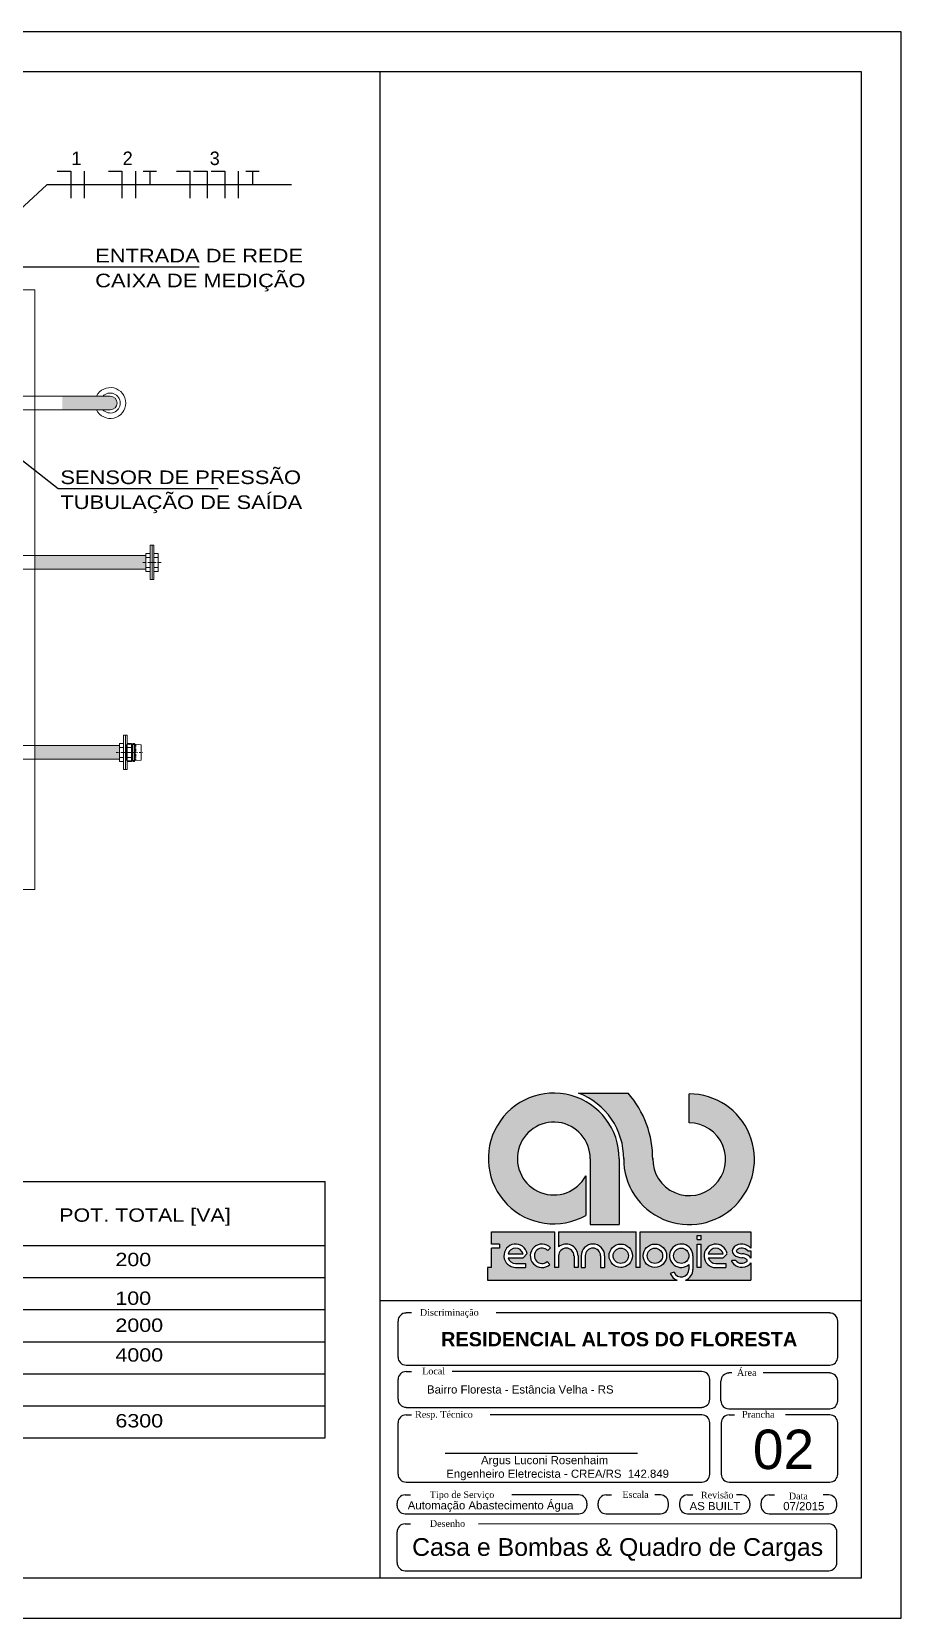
# Model space of a CAD drawing. Header units: millimetres. Extents: x 100 to 940, y 100 to 694.
# Drawn here: x 615 to 940, y 100 to 694 of the extents above; entities that cross this region are included whole.
import ezdxf
from ezdxf.enums import TextEntityAlignment as Align

# ---------------------------------------------------------------- set-up
doc = ezdxf.new("R2010")
doc.units = ezdxf.units.MM
doc.linetypes.add('DASHDOT', pattern=[25.4, 12.7, -6.35, 0, -6.35])
doc.linetypes.add('HIDDEN', pattern=[9.525, 6.35, -3.175])
for name, color, linetype, lineweight in [('BAR-EIXOS', 8, 'DASHDOT', 13), ('LINVISTA', 2, 'Continuous', 13), ('PAREDE', 2, 'Continuous', 13), ('PROJECAO', 13, 'HIDDEN', 13), ('REG120-160', 4, 'Continuous', 13), ('tupy', 7, 'Continuous', 13)]:
    doc.layers.add(name, color=color, linetype=linetype, lineweight=lineweight)
for name, color, linetype in [('ELE', 7, 'Continuous'), ('PRANCHA', 7, 'Continuous'), ('selo', 7, 'Continuous'), ('TXT', 2, 'Continuous')]:
    doc.layers.add(name, color=color, linetype=linetype)
doc.styles.add('ACAD', font='ACADFON1.SHX')
doc.styles.add('REGUA120', font='ROMNS850', dxfattribs={"width": 1.2})
doc.styles.get("Standard").update_dxf_attribs({"font": 'arial.ttf'})

# ---------------------------------------------------------------- blocks, each defined once
blk = doc.blocks.new('32110')
at = {"layer": 'tupy'}
for p, q in [((-49.3, 0), (49.3, 0)), ((-27.4, 0), (-27.4, 23.5)), ((27.4, 0), (27.4, 23.5))]:
    blk.add_line(p, q, dxfattribs=at)
at = {"layer": 'tupy', "color": 1, "linetype": 'DASHDOT'}
blk.add_line((0, 40.2), (0, -26.8), dxfattribs=at)
at = {"layer": 'tupy'}
blk.add_lwpolyline([(-49.3, 0), (-49.3, 23.5), (49.3, 23.5), (49.3, 0), (95, 0), (95, -10), (-95, -10), (-95, 0)], close=True, dxfattribs=at)
blk = doc.blocks.new('28010')
at = {"layer": 'tupy', "color": 1, "linetype": 'DASHDOT'}
blk.add_line((0, -101.4), (0, 0), dxfattribs=at)
at = {"layer": 'tupy'}
for p, q in [((-44.5, -58.7), (-44.5, -42.7)), ((44.5, -58.7), (44.5, -42.7))]:
    blk.add_line(p, q, dxfattribs=at)
for points in [[(-50, -56), (50, -56), (50, -45.4), (-50, -45.4)], [(-42.5, -9.2), (42.5, -9.2), (44.9, -42.7), (-44.9, -42.7)], [(42.5, -92.2), (-42.5, -92.2), (-44.9, -58.7), (44.9, -58.7)]]:
    blk.add_lwpolyline(points, close=True, dxfattribs=at)
at = {"layer": 'tupy', "color": 6, "linetype": 'DASHDOT'}
for points in [[(44.6, -39), (-44.6, -39)], [(-44.6, -62.4), (44.6, -62.4)]]:
    blk.add_lwpolyline(points, dxfattribs=at)

msp = doc.modelspace()

# ---------------------------------------------------------------- hatches: boundary and pattern name
at = {"layer": 'BAR-EIXOS'}
h = msp.add_hatch(color=0, dxfattribs=at)
h.set_gradient(color1=(0, 0, 15), rotation=90, one_color=1, tint=1, name='CYLINDER')
h.paths.add_polyline_path([(626, 552.39), (626, 557.49), (641.24, 557.49, 0.005129), (641.19, 557.43, -0.005129), (641.24, 557.49), (643.98, 557.49, -1), (643.98, 552.39)])
h = msp.add_hatch(color=0, dxfattribs=at)
h.set_gradient(color1=(0, 0, 15), rotation=90, one_color=1, tint=1, name='CYLINDER')
h.paths.add_polyline_path([(615.79, 492.74), (615.79, 497.84), (657.31, 497.84), (657.31, 492.74)])
h.paths.add_polyline_path([(639.01, 493.52), (618.79, 493.52), (618.79, 497.35), (639.01, 497.35)], flags=24)
h = msp.add_hatch(color=0, dxfattribs=at)
h.set_gradient(color1=(0, 0, 15), rotation=90, one_color=1, tint=1, name='CYLINDER')
h.paths.add_polyline_path([(615.79, 421.64), (615.79, 426.75), (647.36, 426.75), (647.36, 421.64)])
h.paths.add_polyline_path([(640.85, 422.47), (620.63, 422.47), (620.63, 426.3), (640.85, 426.3)], flags=24)
at = {"layer": 'selo'}
h = msp.add_hatch(color=256, dxfattribs=at)
h.dxf.hatch_style = 1
h.paths.add_polyline_path([(837.73, 296.59), (819.2, 296.59, -0.314958), (836.12, 271.82, 2.411144), (860.61, 296.32), (860.61, 285.47, -2.45129), (846.98, 272.13, 0.182443)])
h.paths.add_polyline_path([(840.75, 244.65), (811.77, 244.65), (811.77, 239.02, -0.642986), (819.03, 235.71), (819.03, 231.32), (817.52, 231.32), (817.52, 235.71, 1), (811.77, 235.71), (811.77, 231.32), (810.26, 231.32), (810.26, 244.65), (786.64, 244.65), (786.64, 240.09), (789.65, 240.09), (789.65, 238.58), (786.63, 238.58), (786.63, 231.32), (785.09, 231.32), (785.09, 226.53), (856.07, 226.53, -0.214084), (853.55, 229.09), (855, 229.52, 0.821242), (860.53, 230.62), (860.53, 232.4, -4.60202), (862.05, 235.71), (862.05, 230.62, -0.309238), (859.25, 226.53), (883.65, 226.53), (883.65, 233.06, -0.100697), (883.17, 232.44, -0.45988), (876.6, 233.42), (876.6, 233.93), (878.09, 233.93, 0.427074), (882.21, 233.61, 0.410877), (882.21, 234.24, 0.186203), (880.32, 234.98, -0.181325), (877.44, 236.05, -0.458616), (877.44, 239.02, -0.41774), (883.65, 238.54), (883.65, 244.65), (842.29, 244.65), (842.29, 231.32), (840.75, 231.32)])
h.paths.add_polyline_path([(839.41, 235.71, -1), (830.65, 235.71, -1)], flags=16)
h.paths.add_polyline_path([(837.9, 235.71, -1), (832.16, 235.71, -1)], flags=0)
h.paths.add_polyline_path([(852.19, 235.71, -1), (843.42, 235.71, -1)], flags=16)
h.paths.add_polyline_path([(850.68, 235.71, -1), (844.93, 235.71, -1)], flags=0)
h.paths.add_polyline_path([(828.98, 235.71), (828.98, 231.32), (827.47, 231.32), (827.47, 235.71, 1), (821.73, 235.71), (821.73, 231.32), (820.21, 231.32), (820.21, 235.71, -1)], flags=16)
h.paths.add_polyline_path([(863.62, 243.3), (865.16, 243.3), (865.16, 241.78), (863.62, 241.78)], flags=16)
h.paths.add_polyline_path([(863.62, 240.09), (865.16, 240.09), (865.16, 231.28), (863.62, 231.28)], flags=16)
h.paths.add_polyline_path([(874.87, 236.49), (873.34, 234.91), (867.79, 234.91, 0.338023), (870.56, 232.79), (874.31, 232.79), (874.31, 231.28), (870.56, 231.28, -2.123663)], flags=16)
h.paths.add_polyline_path([(867.78, 236.39, -0.767778), (873.34, 236.42)], flags=0)
h.paths.add_polyline_path([(808.78, 238.66), (807.67, 237.63, 2.414214), (807.5, 233.57), (808.52, 232.46, -2.414214)], flags=16)
h.paths.add_polyline_path([(799.99, 236.53), (798.45, 234.95), (792.91, 234.95, 0.338023), (795.68, 232.83), (799.43, 232.83), (799.43, 231.32), (795.68, 231.32, -2.123663)], flags=16)
h.paths.add_polyline_path([(798.45, 236.46), (792.9, 236.43, -0.767778)], flags=0)
h.paths.add_polyline_path([(832.16, 235.71, 1), (837.9, 235.71, 1)], flags=0)
h.paths.add_polyline_path([(850.68, 235.71, 1), (844.93, 235.71, 1)], flags=0)
h.paths.add_polyline_path([(854.79, 235.71, 1), (860.53, 235.71, 1)], flags=17)
h.paths.add_polyline_path([(873.34, 236.42, 0.767778), (867.78, 236.39)], flags=0)
h.paths.add_polyline_path([(880.3, 236.49, -0.181325), (883.17, 235.42, -0.101013), (883.65, 234.8), (883.65, 237.53), (882.53, 237.53, 0.427074), (878.4, 237.85, 0.410877), (878.4, 237.22, 0.186203)], flags=17)
h.paths.add_polyline_path([(798.45, 236.46, 0.767778), (792.9, 236.43)], flags=0)
h = msp.add_hatch(color=256, dxfattribs=at)
h.dxf.hatch_style = 1
h.paths.add_polyline_path([(821.97, 250.82), (821.97, 265.67, -8.182778), (823.59, 272.04), (823.59, 247.38), (834.4, 247.38), (834.4, 271.98, 3.718524)])
h = msp.add_hatch(color=256, dxfattribs=at)
h.dxf.hatch_style = 1
h.paths.add_polyline_path([(792.9, 236.43), (798.45, 236.46, 0.767778)])
h.paths.add_polyline_path([(832.16, 235.71, 1), (837.9, 235.71, 1)])
h.paths.add_polyline_path([(844.93, 235.71, 1), (850.68, 235.71, 1)])
h.paths.add_polyline_path([(867.78, 236.39), (873.34, 236.42, 0.767778)])

# ---------------------------------------------------------------- linework, layer by layer
for p, q in [((745, 198.72), (745, 679)), ((620.19, 636.64), (562.41, 583.28)), ((711.85, 636.64), (620.19, 636.64)), ((585.4, 553.66), (624.46, 522.93)), ((624.46, 522.93), (684.29, 522.93)), ((745, 219), (925, 219))]:
    msp.add_line(p, q)
at = {"color": 5}
msp.add_line((597.74, 605.93), (677.26, 605.93), dxfattribs=at)
at = {"color": 0}
for p, q in [((173.32, 263.53), (724.44, 263.53)), ((724.44, 167.53), (724.44, 263.53)), ((173.32, 239.53), (724.44, 239.53)), ((173.32, 227.53), (724.44, 227.53)), ((173.32, 215.53), (724.44, 215.53)), ((173.32, 203.53), (724.44, 203.53)), ((173.32, 191.53), (724.44, 191.53)), ((173.32, 179.53), (724.44, 179.53)), ((173.32, 167.53), (724.44, 167.53))]:
    msp.add_line(p, q, dxfattribs=at)
for points in [[(100, 100), (940, 100), (940, 693.94), (100, 693.94)], [(150, 679), (925, 679), (925, 115), (150, 115)], [(745, 115), (745, 219), (925, 219), (925, 115)]]:
    msp.add_lwpolyline(points, close=True)
at = {"layer": 'ELE', "color": 7}
for points in [[(624.1, 641.69), (629.15, 641.69), (629.15, 631.6)], [(634.2, 641.69), (634.2, 636.64)], [(643.29, 641.69), (648.34, 641.69), (648.34, 631.6)], [(653.39, 641.69), (653.39, 636.64)], [(656.24, 641.69), (661.29, 641.69)], [(658.76, 641.69), (658.76, 636.64)], [(668.71, 641.69), (673.76, 641.69), (673.76, 631.6)], [(675.14, 641.69), (680.19, 641.69), (680.19, 631.6)], [(681.75, 641.69), (686.8, 641.69), (686.8, 631.6)], [(691.85, 641.69), (691.85, 636.64)], [(694.7, 641.69), (699.74, 641.69)], [(697.22, 641.69), (697.22, 636.64)], [(634.2, 636.64), (634.2, 631.6)], [(653.39, 636.64), (653.39, 631.6)], [(691.85, 636.64), (691.85, 631.6)]]:
    msp.add_lwpolyline(points, dxfattribs=at)
at = {"layer": 'LINVISTA', "color": 3}
for p, q in [((570.98, 552.39), (643.98, 552.39)), ((570.99, 557.49), (643.98, 557.49)), ((657.24, 497.84), (615.79, 497.84)), ((657.24, 492.74), (615.79, 492.74)), ((647.36, 426.75), (615.79, 426.75)), ((647.36, 421.64), (615.79, 421.64))]:
    msp.add_line(p, q, dxfattribs=at)
for radius, start, end in [(5.78, 206.3878, 153.6122), (3.74, 221.81031, 138.18969), (2.55, 270, 90)]:
    msp.add_arc((643.98, 554.94), radius, start, end, dxfattribs=at)
at = {"layer": 'PAREDE', "color": 6}
for p, q in [((615.79, 597.3), (391.37, 597.3)), ((615.79, 372.87), (615.79, 597.3)), ((615.79, 372.87), (391.37, 372.87))]:
    msp.add_line(p, q, dxfattribs=at)
at = {"layer": 'PRANCHA'}
for p, q in [((756.69, 214.33), (754.66, 214.33)), ((913.21, 214.33), (788.45, 214.33)), ((751.61, 211.28), (751.61, 197.78)), ((916.26, 197.78), (916.26, 211.28)), ((754.66, 194.73), (913.21, 194.73)), ((754.66, 192.4), (756.69, 192.4)), ((865.35, 192.4), (771.93, 192.4)), ((876.56, 191.84), (875.51, 191.84)), ((913.21, 191.84), (888.36, 191.84)), ((751.61, 189.35), (751.61, 181.99)), ((868.39, 181.99), (868.39, 189.35)), ((872.46, 181.43), (872.46, 188.79)), ((916.26, 181.43), (916.26, 188.79)), ((754.66, 178.94), (865.35, 178.94)), ((875.51, 178.39), (913.21, 178.39)), ((751.61, 173.14), (751.61, 153.98)), ((754.66, 176.19), (756.69, 176.19)), ((865.35, 176.19), (786.12, 176.19)), ((868.39, 153.98), (868.39, 173.14)), ((872.55, 173.14), (872.55, 153.98)), ((875.6, 176.19), (877.63, 176.19)), ((913.21, 176.19), (896.62, 176.19)), ((916.26, 153.98), (916.26, 173.14)), ((769.31, 161.86), (841.3, 161.86)), ((754.66, 150.93), (865.35, 150.93)), ((875.6, 150.93), (913.21, 150.93)), ((751.26, 143.15), (751.26, 142.13)), ((754.31, 146.2), (756.34, 146.2)), ((819.36, 146.2), (794.29, 146.2)), ((822.41, 142.13), (822.41, 143.15)), ((826.47, 143.15), (826.47, 142.13)), ((829.52, 146.2), (831.56, 146.2)), ((849.85, 146.2), (847.82, 146.2)), ((852.9, 142.13), (852.9, 143.15)), ((856.97, 143.15), (856.97, 142.13)), ((860.01, 146.2), (862.05, 146.2)), ((880.34, 146.2), (878.31, 146.2)), ((883.39, 142.13), (883.39, 143.15)), ((887.46, 143.15), (887.46, 142.13)), ((890.51, 146.2), (892.54, 146.2)), ((912.87, 146.2), (910.83, 146.2)), ((915.92, 142.13), (915.92, 143.15)), ((754.31, 139.08), (819.36, 139.08)), ((829.52, 139.08), (849.85, 139.08)), ((860.01, 139.08), (880.34, 139.08)), ((890.51, 139.08), (912.87, 139.08)), ((751.26, 132.31), (751.26, 120.82)), ((754.31, 135.36), (756.34, 135.36)), ((912.89, 135.31), (781.79, 135.23)), ((915.89, 120.81), (915.94, 132.31)), ((754.31, 117.82), (912.89, 117.82))]:
    msp.add_line(p, q, dxfattribs=at)
for centre, start, end in [((754.66, 211.28), 90, 180), ((913.21, 211.28), 0, 90), ((754.66, 197.78), 180, 270), ((913.21, 197.78), 270, 0), ((754.66, 189.35), 90, 180), ((865.35, 189.35), 0, 90), ((875.51, 188.79), 90, 180), ((913.21, 188.79), 0, 90), ((754.66, 181.99), 180, 270), ((865.35, 181.99), 270, 0), ((875.51, 181.43), 180, 270), ((913.21, 181.43), 270, 0), ((754.66, 173.14), 90, 180), ((865.35, 173.14), 0, 90), ((875.6, 173.14), 90, 180), ((913.21, 173.14), 0, 90), ((754.66, 153.98), 180, 270), ((865.35, 153.98), 270, 0), ((875.6, 153.98), 180, 270), ((913.21, 153.98), 270, 0), ((754.31, 143.15), 90, 180), ((819.36, 143.15), 0, 90), ((829.52, 143.15), 90, 180), ((849.85, 143.15), 0, 90), ((860.01, 143.15), 90, 180), ((880.34, 143.15), 0, 90), ((890.51, 143.15), 90, 180), ((912.87, 143.15), 0, 90), ((754.31, 142.13), 180, 270), ((819.36, 142.13), 270, 0), ((829.52, 142.13), 180, 270), ((849.85, 142.13), 270, 0), ((860.01, 142.13), 180, 270), ((880.34, 142.13), 270, 0), ((890.51, 142.13), 180, 270), ((912.87, 142.13), 270, 0), ((754.31, 132.31), 90, 180), ((912.89, 132.31), 0, 90), ((754.31, 120.82), 180, 270), ((912.89, 120.82), 270, 0)]:
    msp.add_arc(centre, 3, start, end, dxfattribs=at)
at = {"layer": 'PROJECAO'}
for p, q in [((615.79, 497.84), (605.59, 497.84)), ((615.79, 492.74), (605.59, 492.74)), ((615.79, 426.75), (605.59, 426.75)), ((615.79, 421.64), (605.59, 421.64))]:
    msp.add_line(p, q, dxfattribs=at)
at = {"layer": 'selo'}
for p, q in [((819.2, 296.59), (837.73, 296.59)), ((860.61, 285.47), (860.61, 296.32)), ((823.59, 272.04), (823.59, 247.38)), ((834.4, 271.98), (834.4, 247.38)), ((821.97, 265.67), (821.97, 250.82)), ((786.64, 240.09), (786.64, 244.65)), ((786.64, 244.65), (810.26, 244.65)), ((810.26, 244.65), (810.26, 231.32)), ((811.77, 244.65), (811.77, 239.02)), ((811.77, 244.65), (840.75, 244.65)), ((823.59, 247.38), (834.4, 247.38)), ((840.75, 231.32), (840.75, 244.65)), ((842.29, 244.65), (883.65, 244.65)), ((842.29, 231.32), (842.29, 244.62)), ((883.65, 244.65), (883.65, 238.54)), ((786.63, 231.32), (786.63, 238.58)), ((789.65, 238.58), (786.63, 238.58)), ((789.65, 240.09), (786.64, 240.09)), ((789.65, 240.09), (789.65, 238.58)), ((807.67, 237.63), (808.78, 238.66)), ((863.62, 241.78), (863.62, 243.3)), ((863.62, 243.3), (865.16, 243.3)), ((863.62, 241.78), (865.16, 241.78)), ((863.62, 231.28), (863.62, 240.09)), ((863.62, 240.09), (865.16, 240.09)), ((865.16, 241.78), (865.16, 243.3)), ((865.16, 231.28), (865.16, 240.09)), ((792.9, 236.43), (798.45, 236.46)), ((792.91, 234.95), (798.45, 234.95)), ((795.68, 232.83), (799.43, 232.83)), ((798.45, 234.95), (799.99, 236.53)), ((799.43, 232.83), (799.43, 231.32)), ((807.5, 233.57), (808.52, 232.46)), ((811.77, 235.71), (811.77, 231.32)), ((817.52, 235.71), (817.52, 231.32)), ((819.03, 235.71), (819.03, 231.32)), ((820.21, 235.71), (820.21, 231.32)), ((821.73, 235.71), (821.73, 231.32)), ((827.47, 235.71), (827.47, 231.32)), ((828.98, 235.71), (828.98, 231.32)), ((860.53, 232.4), (860.53, 230.62)), ((862.05, 235.71), (862.05, 230.62)), ((867.78, 236.39), (873.34, 236.42)), ((867.79, 234.91), (873.34, 234.91)), ((870.56, 232.79), (874.31, 232.79)), ((873.34, 234.91), (874.87, 236.49)), ((874.31, 232.79), (874.31, 231.28)), ((878.09, 233.93), (876.6, 233.93)), ((876.6, 233.42), (876.6, 233.93)), ((882.53, 237.53), (883.65, 237.53)), ((883.65, 237.53), (883.65, 234.8)), ((883.65, 233.06), (883.65, 226.53)), ((786.63, 231.32), (785.09, 231.32)), ((785.09, 231.32), (785.09, 226.53)), ((785.09, 226.53), (856.07, 226.53)), ((795.68, 231.32), (799.43, 231.32)), ((811.77, 231.32), (810.26, 231.32)), ((819.03, 231.32), (817.52, 231.32)), ((820.21, 231.32), (821.73, 231.32)), ((827.47, 231.32), (828.98, 231.32)), ((835.57, 231.35), (835.03, 231.32)), ((842.29, 231.32), (840.75, 231.32)), ((855, 229.52), (853.55, 229.09)), ((859.25, 226.53), (883.65, 226.53)), ((865.16, 231.28), (863.62, 231.28)), ((870.56, 231.28), (874.31, 231.28))]:
    msp.add_line(p, q, dxfattribs=at)
for centre, radius in [((835.03, 235.71), 4.38), ((835.03, 235.71), 2.87), ((847.81, 235.71), 4.38), ((847.81, 235.71), 2.87), ((857.66, 235.71), 2.87)]:
    msp.add_circle(centre, radius, dxfattribs=at)
for centre, radius, start, end in [((809.94, 272.12), 24.47, 359.67995, 299.47158), ((809.96, 272.11), 26.17, 359.37989, 69.30885), ((860.59, 271.85), 24.47, 179.36588, 89.95278), ((809.96, 272.11), 37.02, 359.35419, 41.3911), ((809.95, 272.11), 13.64, 359.69791, 331.82812), ((860.61, 271.84), 13.63, 178.81377, 90), ((795.68, 235.71), 4.38, 10.86006, 270), ((795.68, 235.71), 2.87, 15.26166, 165.32676), ((805.55, 235.69), 4.38, 42.62208, 312.62208), ((805.55, 235.69), 2.87, 42.62208, 312.62208), ((814.64, 235.71), 4.38, 0, 130.96179), ((814.64, 235.71), 2.87, 0, 180), ((824.6, 235.71), 4.38, 0, 180), ((824.6, 235.71), 2.87, 0, 180), ((857.66, 235.71), 4.38, 0, 310.96179), ((870.56, 235.67), 4.38, 10.86006, 270), ((870.56, 235.67), 2.87, 15.26166, 165.32676), ((878.72, 237.53), 1.96, 130.76197, 229.30976), ((880.31, 235.71), 4.38, 40.22623, 130.91522), ((878.72, 237.53), 0.45, 127.13552, 232.25915), ((880.31, 235.72), 2.86, 39.28503, 131.78937), ((795.68, 235.71), 2.87, 195.29423, 270), ((870.56, 235.67), 2.87, 195.29423, 270), ((880.31, 235.75), 4.38, 212.12828, 310.91522), ((880.31, 239.34), 4.37, 229.01082, 270.04177), ((880.3, 235.74), 2.86, 219.28503, 311.78937), ((880.3, 239.31), 2.82, 227.77573, 270.15365), ((880.31, 232.12), 4.37, 49.01082, 90.04177), ((880.32, 232.15), 2.82, 47.77573, 90.15365), ((881.89, 233.93), 0.45, 307.13552, 52.25915), ((881.89, 233.93), 1.96, 26.23751, 49.30976), ((881.89, 233.93), 1.96, 310.76197, 333.76249), ((857.66, 230.62), 4.38, 200.39961, 248.7344), ((857.66, 230.62), 2.87, 202.42288, 0), ((857.66, 230.62), 4.38, 291.2656, 0)]:
    msp.add_arc(centre, radius, start, end, dxfattribs=at)

# ---------------------------------------------------------------- block references
at = {"layer": 'tupy', "xscale": -0.06800701723208301, "yscale": 0.06800701723208301, "zscale": 0.06800701723369117}
for name, p, rotation in [('32110', (658.91, 495.28), 90), ('32110', (660.27, 495.28), 270), ('32110', (648.96, 424.15), 90), ('32110', (650.32, 424.15), 270), ('28010', (656.16, 424.14), 270)]:
    msp.add_blockref(name, p, dxfattribs=dict(at, rotation=rotation))

# ---------------------------------------------------------------- texts
at = {"layer": 'PRANCHA', "attachment_point": 1}
for s, insert, char_height, width in [('\\FTIMES.TTF;Discriminação', (759.84, 215.75), 2.5, 101.64), ('\\FTIMES.TTF;Local', (760.69, 193.8), 2.5, 81.312), ('\\FTIMES.TTF;Área', (878.5, 193.24), 2.5, 81.312), ('\\FTIMES.TTF;Resp. Técnico', (758.04, 177.58), 2.5, 101.64), ('\\FTIMES.TTF;Prancha', (880.4, 177.58), 2.5, 101.64), ('02', (884.46, 170.61), 14.753, 344.2393), ('Automação Abastecimento Água', (755.29, 143.81), 3.0492, 71.148), ('\\FTIMES.TTF;Tipo de Serviço', (763.56, 147.56), 2.5, 101.64), ('\\FTIMES.TTF;Escala', (835.62, 147.56), 2.5, 40.656), ('AS BUILT', (860.79, 143.53), 3.049, 71.148), ('{\\Ftimes.ttf|c0;Revisão}', (865.03, 147.37), 2.5, 101.64), ('07/2015', (895.83, 143.51), 3.049, 71.148), ('\\FTIMES.TTF;Data', (897.92, 147.01), 2.5, 40.656), ('{\\Ftimes.ttf|c0;Desenho}', (763.56, 136.72), 2.5, 101.64), ('Casa e Bombas & Quadro de Cargas', (756.93, 130), 6.6482, 331.5847)]:
    msp.add_mtext(s, dxfattribs=dict(at, insert=insert, char_height=char_height, width=width))
for s, insert, char_height in [('{\\fArial|b1|i0|c0|p34;RESIDENCIAL ALTOS DO FLORESTA}', (767.75, 207.15), 5.3361), ('{\\fArial|b0|i0|c0|p34;Bairro Floresta - Estância Velha - RS}', (762.51, 187.18), 3.0492), ('           Argus Luconi Rosenhaim\\PEngenheiro Eletrecista - CREA/RS  142.849', (769.72, 160.73), 3.0492)]:
    msp.add_mtext(s, dxfattribs=dict(at, insert=insert, char_height=char_height))
at = {"layer": 'REG120-160', "color": 2, "style": 'REGUA120', "width": 1.2}
for s, p in [('ENTRADA DE REDE', (638.33, 607.59)), ('CAIXA DE MEDIÇÃO', (638.33, 598.26)), ('SENSOR DE PRESSÃO', (625.29, 524.59)), ('TUBULAÇÃO DE SAÍDA', (625.29, 515.27))]:
    msp.add_text(s, height=5.1005, dxfattribs=at).set_placement(p)
at = {"layer": 'REG120-160', "color": 0, "style": 'REGUA120', "width": 1.2}
for s, p in [('POT. TOTAL [VA]', (624.85, 248.44)), ('200', (645.89, 231.82)), ('100', (645.86, 217.32)), ('2000', (645.89, 207.21)), ('4000', (645.89, 196.07)), ('6300', (645.89, 171.45))]:
    msp.add_text(s, height=5, dxfattribs=at).set_placement(p)
at = {"layer": 'TXT', "style": 'ACAD'}
for s, p in [('1', (631.29, 644.03)), ('2', (650.48, 644.03)), ('3', (683.06, 644.03))]:
    msp.add_text(s, height=5.05, dxfattribs=at).set_placement(p, align=Align.CENTER)

doc.saveas('drawing.dxf')
